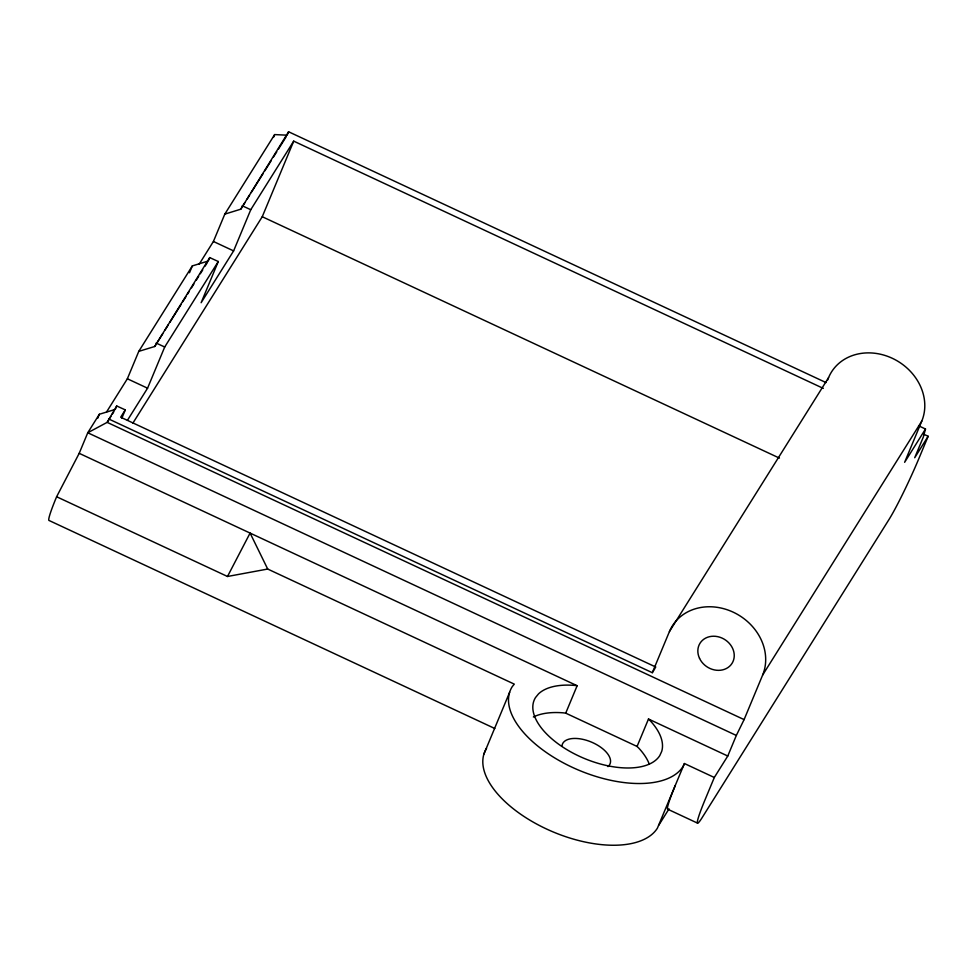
<?xml version="1.0" encoding="UTF-8"?>
<svg xmlns="http://www.w3.org/2000/svg" width="977" height="977" viewBox="0 0 977 977"><rect width="100%" height="100%" fill="white"/><g stroke="black" fill="none" stroke-linecap="round" stroke-linejoin="round"><path stroke-width="1.47" d="M494.789 728.5L49.009 520.46A49.851 3.603 -65 0 1 56.617 496.743L79.198 453.328L87.759 432.762L99.349 414.26L115.286 409.412L116.715 405.98L125.288 409.888L121.856 418.132M97.639 418.376L99.349 414.26M116.715 405.98L107.165 422.357L87.759 432.762L736.328 735.449L727.767 756.027L714.309 777.484L705.186 799.43A49.851 3.603 -65 0 0 702.072 817.737L889.021 519.471A49.851 3.603 -65 0 0 919.015 458.225L928.15 436.279L923.998 434.35M106.444 412.16L127.364 378.771L138.771 351.366L192.335 265.915L208.296 261.006L209.725 257.586L218.286 261.518L201.14 302.711L233.613 250.906L250.759 209.713L293.711 141.14L823.318 388.394M138.771 351.366L154.72 346.493L209.725 257.586M189.489 272.754L192.335 265.915M127.45 420.293L147.564 388.199L164.71 347.006L218.286 261.518M199.161 264.217L213.413 241.478L224.808 214.122L274.659 134.582L287.153 135.192L288.581 131.761L826.029 382.581M224.808 214.122L240.769 209.2L288.581 131.761M273.523 137.33L274.659 134.582M132.884 423.139L262.251 216.723L293.711 141.14M483.933 754.036L509.615 692.327M533.369 716.996A68.756 34.586 22.6 0 1 563.131 712.831L565.72 713.149L577.138 685.72L79.198 453.328M108.594 418.925L652.306 672.689L669.44 631.545L828.545 377.672A51.561 44.405 32.1 0 1 892.282 358.278A51.561 44.405 32.1 0 1 921.751 421.172L904.629 462.316L925.5 429.013L918.6 425.789M649.339 764.283A68.756 34.586 22.6 0 0 638.787 748.138L637.065 746.452L648.484 719.023L727.767 756.027M827.409 380.419L828.545 377.672M486.534 748.382A94.537 47.555 22.6 0 0 546.461 828.972A94.537 47.555 22.6 0 0 657.411 828.142L684.425 763.538L714.309 777.484M736.328 735.449L744.095 719.609L762.646 675.046L921.751 421.172M925.5 429.013L923.277 437.171L914.704 457.737L928.15 436.279M684.425 763.538L683.106 766.42A94.537 47.555 22.6 0 1 572.143 767.25A94.537 47.555 22.6 0 1 512.217 686.672L514.293 684.132L267.698 569.041L227.494 576.479L56.617 496.743M227.494 576.479L250.088 533.076L267.698 569.041M652.306 672.689L655.127 668.17M110.865 416.471L107.165 422.357L744.095 719.609M112.331 414.114L113.808 411.757M154.72 346.493L162.719 333.731M165.113 329.908L168.313 324.804M169.913 322.251L181.111 304.397M182.711 301.844L185.911 296.739M187.511 294.187L189.098 291.635M191.504 287.8L193.898 283.977M196.304 280.143L198.697 276.32M200.297 273.768L202.703 269.945M205.097 266.11L207.503 262.288M240.769 209.2L244.763 202.825M247.169 198.99L249.562 195.168M251.162 192.616L263.167 173.466M264.767 170.914L271.154 160.704M273.56 156.882L276.76 151.777M278.36 149.225L286.359 136.462M658.742 825.26L669.025 808.846M125.288 409.888L120.684 417.216L655.823 667.047M577.138 685.72L574.549 685.402A68.756 34.586 22.6 0 0 538.474 693.926L535.518 697.541A68.756 34.586 22.6 0 0 579.105 756.149A68.756 34.586 22.6 0 0 659.805 755.551L661.685 751.435A68.756 34.586 22.6 0 0 650.206 720.708L648.484 719.023M242.198 205.768L250.759 209.713M156.149 343.061L164.71 347.006M262.251 216.723L779.438 458.103M213.413 241.478L233.613 250.906M127.364 378.771L147.564 388.199M565.72 713.149L637.065 746.452M697.566 823.147L667.682 809.188A49.851 3.603 -65 0 1 675.29 785.484M669.44 631.545A51.561 44.405 32.1 0 1 733.165 612.152A51.561 44.405 32.1 0 1 762.646 675.046M561.934 746.343A25.781 12.97 22.6 0 1 592.184 742.41A25.781 12.97 22.6 0 1 607.975 766.615M699.52 658.315A18.905 16.279 32.1 0 0 730.918 664.897A18.905 16.279 32.1 0 0 717.68 636.65A18.905 16.279 32.1 0 0 699.52 658.315"/></g></svg>
